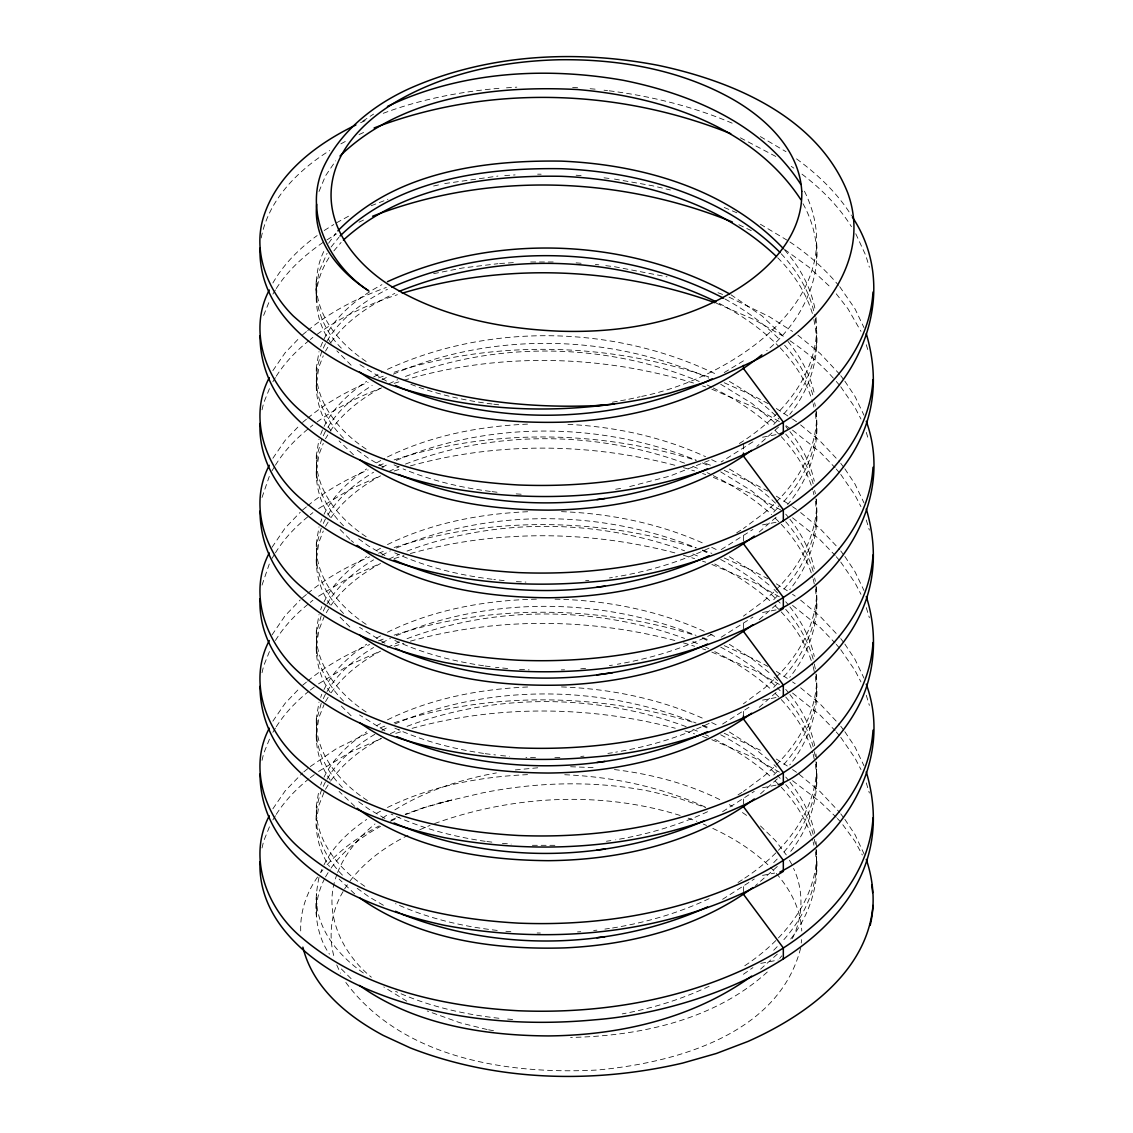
<?xml version="1.0" encoding="UTF-8"?>
<svg xmlns="http://www.w3.org/2000/svg" width="1133" height="1133" viewBox="0 0 1133 1133"><rect width="100%" height="100%" fill="white"/><g stroke="black" fill="none" stroke-linecap="round" stroke-linejoin="round"><path stroke-width="0.75" stroke-dasharray="5 3.75" d="M330.269 517.257C319.988 502.641 315.243 484.641 316.39 466.867M331.077 430.908C320.37 415.967 315.158 397.556 316.39 379.243M331.077 343.285C320.37 328.343 315.158 309.918 316.39 291.606M319.01 877.381C313.657 902.93 314.082 931.907 329.448 954.128M330.269 780.155C319.988 765.54 315.243 747.539 316.39 729.765M330.269 692.518C319.988 677.902 315.243 659.916 316.39 642.142M330.269 604.88C319.988 590.265 315.243 572.278 316.39 554.504M316.419 897.393C316.263 929.683 339.376 956.734 364.826 973.955M804.444 191.208C856.463 296.761 730.36 378.564 641.689 396.394M816.638 243.283C820.306 284.992 797.986 324.562 766.715 350.706M816.638 338.512C815.491 367.531 801.47 394.61 782.167 415.769M739.382 443.499C778.711 418.884 814.514 379.456 816.638 330.921C818.961 360.988 808.58 391.027 789.772 414.381M816.638 426.15C815.491 455.154 801.47 482.247 782.167 503.406M776.119 502.018C798.595 480.01 815.349 450.523 816.638 418.544C819.046 449.744 807.772 480.93 787.591 504.582M816.638 513.773C815.491 542.792 801.47 569.885 782.167 591.044M776.119 589.656C798.595 567.647 815.349 538.147 816.638 506.182C818.961 536.249 808.58 566.288 789.772 589.642M816.638 601.411C815.491 630.43 801.47 657.508 782.167 678.667M776.119 677.279C798.595 655.271 815.349 625.784 816.638 593.819C818.961 623.886 808.58 653.925 789.772 677.279M816.638 689.048C815.491 718.053 801.47 745.146 782.167 766.305M776.119 764.917C798.595 742.908 815.349 713.422 816.638 681.443C818.961 711.524 808.58 741.548 789.772 764.902M816.638 776.671C815.491 805.69 801.47 832.783 782.167 853.928M744.792 878.103C781.798 853.616 814.669 815.307 816.638 769.08C818.961 799.147 808.58 829.186 789.772 852.54M816.638 864.309C815.491 893.328 801.47 920.407 782.167 941.565M744.792 965.727C781.798 941.254 814.669 902.93 816.638 856.718C818.961 886.785 808.58 916.824 789.772 940.178M316.419 299.154C315.413 281.791 316.56 263.692 325.497 248.297M316.362 287.541L319.01 271.552L327.055 253.353M316.362 295.132C317.056 281.041 322.31 267.515 330.156 255.874M316.419 386.792L316.362 367.574L319.01 351.584M316.362 382.77L319.01 366.766L323.273 355.776M316.419 474.43L316.362 455.211L319.01 439.222M316.362 470.407L319.01 454.404L323.273 443.414M316.419 562.053L316.362 542.849L319.01 526.845M316.362 558.031L319.01 542.041L323.273 531.051M316.419 649.691L316.362 630.472L319.01 614.483M316.362 645.668L319.01 629.665L324.01 617.131M316.419 737.314L316.362 718.11L319.01 702.12M316.362 733.306L319.01 717.302L324.01 704.754M324.01 792.392L319.01 804.94L316.362 820.929L316.362 805.747L319.01 789.743M801.229 943.038L801.64 939.611M800.62 948.165C778.711 1034.571 675.211 1062.867 597.303 1070.019C507.91 1074.778 401.238 1058.548 344.984 981.305M261.213 237.944C268.422 199.847 297.852 170.389 329.661 150.562M262.02 409.834L263.621 403.051L269.98 387.359M262.02 497.458L269.286 476.398M262.02 585.095L269.286 564.036M262.02 672.733L263.621 665.949L269.98 650.257M262.02 760.356L263.621 753.587L269.98 737.88M262.02 847.994L263.621 841.224L269.98 825.518M337.039 874.223C322.169 911.598 341.699 953.278 371.369 977.184M319.01 191.505L325.497 175.856L335.708 160.815M320.681 346.854C331.148 318.6 356.102 298.531 381.92 284.666M321.786 351.287L317.212 367.149L316.419 390.899M320.681 434.477C328.853 411.846 347.066 394.468 366.639 381.297M321.786 438.924L317.212 454.786L316.419 478.523M320.681 522.115L321.786 518.956M321.234 528.134L317.212 542.41L316.419 566.16M320.681 609.752L321.786 606.594M321.234 615.771L317.212 630.047L316.419 653.798M320.681 697.376L321.786 694.232M321.234 703.395L317.212 717.685L316.419 741.421M320.681 785.013L321.786 781.855M321.786 789.46C312.255 814.33 314.323 844.227 329.448 866.49M320.681 872.651L321.786 869.493M263.621 315.427L269.98 299.721M337.592 872.552C345.239 853.276 358.963 836.947 374.966 824.003M792.364 938.506C803.255 916.866 803.934 890.396 793.582 868.43M323.273 348.185L325.497 343.526M323.273 435.823L325.497 431.163M324.01 514.297C333.258 495.305 349.346 480.604 366.639 468.935M323.273 523.446L325.497 518.787M324.01 601.935C333.258 582.943 349.346 568.228 366.639 556.572M323.273 611.084L325.497 606.424M324.01 689.572C333.258 670.566 349.346 655.865 366.639 644.195M323.273 698.721L325.497 694.062M324.01 777.196C333.258 758.204 349.346 743.503 366.639 731.833M323.273 786.344L325.497 781.685M324.01 864.833C333.258 845.841 349.346 831.126 366.639 819.471M324.76 878.472C318.543 890.141 315.64 903.483 316.419 916.696L316.362 893.37M343.072 891.643C331.402 910.89 328.074 934.824 333.98 956.535M328.598 243.227L335.708 233.256M327.055 340.991C340.835 317.693 363.721 301.392 387.458 289.283M325.497 351.117L327.819 347.307M327.819 427.353C338.54 409.735 354.771 396.111 372.205 385.447M325.497 438.754L327.819 434.945M327.819 514.977C338.824 496.891 355.635 483.04 373.593 472.22M325.497 526.392L328.598 521.307M327.055 603.889C338.045 585.194 355.21 570.919 373.593 559.844M326.276 612.755L328.598 608.945M327.055 691.512C338.045 672.832 355.21 658.556 373.593 647.481M325.497 701.653L328.598 696.568M327.055 779.15C338.597 759.478 356.966 744.834 376.383 733.391M325.497 789.276L330.156 781.671M325.497 876.914L330.156 869.308M272.883 282.995C283.717 264.046 299.509 248.297 317.127 235.593M272.883 294.098L275.432 289.935M276.282 288.547C288.391 269.484 305.669 254.274 324.194 241.626M272.883 370.633L285.077 352.845L300.231 337.011M272.883 381.722L275.432 377.572M276.282 376.184C284.978 362.503 296.393 350.678 309.012 340.566M272.883 458.256L285.077 440.482L300.231 424.634M272.033 470.747L274.583 466.584M275.432 465.196C284.185 450.92 295.996 438.669 309.012 428.203M272.033 547.281L285.077 528.105L300.231 512.272M272.033 558.371L274.583 554.221M275.432 552.833C284.185 538.557 295.996 526.293 309.012 515.827M272.033 634.905L285.077 615.743L300.231 599.909M275.432 640.471C284.185 626.181 295.996 613.93 309.012 603.464M272.883 721.154L285.077 703.381L300.231 687.533M272.883 732.258L275.432 728.094M276.282 726.706C284.978 713.039 296.393 701.214 309.012 691.102M272.883 808.792L285.077 791.004L302.553 772.947M272.883 819.895L275.432 815.732M276.282 814.344C284.978 800.677 296.393 788.851 309.012 778.725M344.588 888.923L348.213 883.627M317.594 877.013C306.066 893.257 299.551 913.283 300.826 933.266M331.077 247.036L338.937 237.25M333.853 250.917L341.09 242.434M331.077 342.265C346.882 320.087 370.364 304.635 394.822 293.433M330.156 431.135C342.902 412.794 361.03 398.788 380.532 388.222M331.077 517.54C343.696 499.738 361.498 486.199 380.532 475.86M331.077 605.164C343.696 587.376 361.498 573.836 380.532 563.498M331.077 692.801C343.696 674.999 361.498 661.46 380.532 651.121M331.077 780.425C343.696 762.636 361.498 749.097 380.532 738.758M331.077 868.062C343.696 850.274 361.498 836.735 380.532 826.396M779.674 958.447L781.77 955.87M350.04 880.978C365.152 861.193 385.815 846.294 407.979 835.318M321.021 872.113L322.919 869.818M327.125 864.72C341.741 848.546 359.883 835.857 379.215 825.929M773.697 424.464L778.541 419.493M778.541 427.099L756.816 446.444M773.697 512.102L778.541 507.131M776.119 517.215L756.816 534.082M773.697 599.725L778.541 594.768M776.119 604.838L758.076 620.714M773.697 687.363L778.541 682.392M776.119 692.475L758.076 708.337M773.697 775L778.541 770.029M777.323 778.867L758.076 795.975M773.697 862.624L778.541 857.667M777.323 866.504L755.555 885.609M773.697 950.261L778.541 945.29M777.323 954.128L759.351 970.23M767.268 972.057C714.385 1020.054 640.159 1036.029 570.593 1037.446M773.697 504.511L764.393 512.881L743.432 528.53M773.697 592.134L764.393 600.504L743.432 616.154M773.697 679.772L764.393 688.142L743.432 703.791M773.697 767.409L764.393 775.779L743.432 791.429M302.553 334.787L306.42 331.601M307.709 330.524C330.893 311.363 358.17 297.653 386.339 287.442M310.3 339.503L312.878 337.379M302.553 422.425L306.42 419.224M307.709 418.162C325.808 403.121 346.585 391.522 368.168 382.26M310.3 427.141L312.878 425.002M302.553 510.048L306.42 506.862M307.709 505.8C325.808 490.759 346.585 479.146 368.168 469.898M310.3 514.764L312.878 512.64M302.553 597.686L306.42 594.499M307.709 593.423C326.233 578.057 347.519 566.231 369.641 556.898M310.3 602.402L312.878 600.278M302.553 685.323L306.42 682.123M307.709 681.06C326.233 665.694 347.519 653.868 369.641 644.535M310.3 690.039L317.127 684.856M303.842 771.885L309.012 767.636M310.3 766.559L336.473 748.63L369.641 732.173M310.3 777.663L317.127 772.494M317.127 334.334C341.33 316.603 368.976 304.041 397.386 294.693M317.127 421.958C336.813 407.498 358.892 396.536 381.665 387.883M318.543 508.575L349.672 489.598L378.549 476.639M318.543 596.213L349.672 577.221L378.549 564.276M318.543 683.85L349.672 664.859L378.549 651.914M318.543 771.474L349.672 752.496L381.665 738.404M362.787 121.132L373.593 114.093M752.935 441.813L721.169 461.967M721.169 549.604L752.935 529.437M721.169 637.228L752.935 617.074M722.599 724.044L751.576 705.661M722.599 811.681L754.295 791.386M722.599 899.305L754.295 879.024M743.432 974.281L752.935 967.61M382.501 818.153L387.868 814.415M743.432 360.861L724.029 372.7M736.677 532.864L740.727 530.258M738.022 794.899L742.087 792.293M738.022 882.522L743.432 879.052M324.194 230.523L333.753 224.532M326.927 239.913L336.473 233.922M373.593 376.992L381.92 372.29M394.879 809.883C425.739 790.792 460.834 779.391 496.381 772.918M340.877 143.877L346.74 140.676M336.473 222.833L349.672 215.596M381.92 379.895L387.458 376.921M376.383 462.901L384.682 458.44M381.92 467.518L387.458 464.544M376.383 550.525L380.532 548.301M381.92 555.156L390.403 550.808M376.383 638.162L380.532 635.939M381.92 642.793L390.403 638.431M376.383 725.8L380.532 723.562M381.92 730.417L387.458 727.443M376.383 813.423L380.532 811.2M712.133 634.225C682.264 648.926 650.059 658.599 617.301 664.25M360.591 122.718L366.681 119.985M359.034 134.572L366.681 131.088M359.034 222.21L363.707 219.958M387.458 369.33C490.631 322.112 616.083 325.199 717.784 375.037M393.349 374.159C492.402 331.247 610.489 333.725 708.635 378.139M388.931 383.818L397.768 379.682M387.458 456.953C430.908 435.582 479.401 426.22 527.525 424.124M396.295 460.409C490.631 420.64 601.382 422 696.03 460.111M388.931 471.455L399.241 466.626M387.458 544.591C431.432 522.936 480.576 513.646 529.281 511.649M396.295 548.046C490.631 508.278 601.382 509.623 696.03 547.749M388.931 559.093L399.241 554.249M387.458 632.228C433.868 609.455 485.915 600.15 537.311 599.145M396.295 635.67C490.631 595.916 601.382 597.261 696.03 635.386M387.458 647.41L399.241 641.887M387.458 719.852C431.432 698.197 480.576 688.921 529.281 686.924M394.822 724.001C489.428 683.44 600.901 684.743 696.03 723.01M390.403 733.66L399.241 729.525M387.458 807.489C430.908 786.104 479.401 776.742 527.525 774.646M390.403 821.298L399.241 817.148M419.706 829.753L430.087 825.376M709.116 460.48L669.886 476.087L627.144 487.218M709.116 548.117C679.545 562.11 647.892 571.499 615.658 576.909M709.116 723.378C679.545 737.371 647.892 746.76 615.658 752.17M707.544 811.724C678.44 825.376 647.325 834.469 615.658 839.808M709.116 898.653C678.54 913.156 645.739 922.588 612.386 928.026M709.116 986.276C681.556 999.306 652.197 1008.398 622.229 1013.893M391.083 820.15L397.216 817.403M371.128 205.753L387.897 199.252M405.487 376.453C498.987 340.75 606.906 342.902 699.217 381.467M405.487 464.077C494.115 430.016 595.561 430.809 684.587 463.156M407.044 551.077C495.333 517.724 596.085 518.602 684.587 550.794M407.044 638.715C495.333 605.362 596.085 606.226 684.587 638.417M407.044 726.338C495.886 692.815 597.346 693.821 686.244 726.692M405.487 814.613L424.804 807.461L452.648 799.714L424.932 807.163L405.161 814.216M434.59 823.549C512.683 795.408 600.617 790.607 680.225 815.477M383.223 113.314C420.527 99.307 459.984 91.688 499.611 88.261M378.549 377.912L386.339 375.08M378.549 465.55L386.339 462.717M378.549 553.173L386.339 550.341M378.549 640.811L386.339 637.978M380.107 727.882L387.897 725.049M394.142 372.247C495.73 339.532 608.067 342.463 708.791 376.963M394.142 383.351L402.272 380.801M403.9 380.306C498.138 352.236 600.844 354.516 694.628 383.365M394.142 459.885C491.51 428.416 598.776 430.073 696.214 460.395M394.142 470.988L402.272 468.439M394.142 547.508C491.51 516.053 598.776 517.71 696.214 548.032M394.142 558.611L403.9 555.567M394.142 635.146C490.986 603.832 597.601 605.362 694.628 635.16M394.142 646.249L403.9 643.204M394.142 722.783C490.986 691.47 597.601 692.985 694.628 722.783M395.771 733.377L403.9 730.827M410.401 465.904C497.019 441.743 590.166 442.677 676.883 465.79M410.401 553.527C497.019 529.38 590.166 530.301 676.883 553.414M410.401 641.165C496.481 617.145 588.99 617.967 675.254 640.598M412.086 728.349C497.67 704.768 589.557 705.746 675.254 728.236M438.188 803.269L482.332 792.93C537.906 781.742 595.802 780.354 651.489 791.613L679.644 798.595L705.576 807.517M433.627 186.01L441.544 184.268M433.627 273.648L462.632 267.969L497.911 263.692M628.773 399.227L640.074 396.748M762.523 437.239L779.858 433.925M762.523 524.876L776.388 522.214M762.523 612.5L776.388 609.851M762.523 700.137L776.388 697.475M762.523 787.775L776.388 785.112M762.523 875.398L774.66 873.076M760.781 963.362L778.13 960.048M444.717 183.56L497.911 176.068M612.386 402.229L618.944 401.054M620.587 400.756L627.144 399.581M615.658 489.272L623.872 487.799M609.398 577.929L612.386 577.504M609.398 665.553L612.386 665.128M607.897 753.403L612.386 752.765M606.41 841.238L610.885 840.615M604.909 929.088L609.398 928.451M515.331 769.93L539.549 767.622M585.591 580.733L588.82 580.408M580.747 668.824L585.591 668.357M580.747 756.462L583.977 756.15M593.664 930.476L596.893 930.165M506.493 87.822L516.804 87.156M504.766 175.558L515.09 174.907M499.611 263.522L513.362 262.644M577.518 931.921L580.747 931.723M530.697 261.992L556.87 261.978M561.331 669.9L564.56 669.815M554.873 757.694L561.331 757.524M554.873 845.317L532.312 845.303M570.593 766.729L593.451 767.622M537.637 174.17L541.135 174.199M535.527 757.708L525.939 757.354M537.141 932.983L540.356 933.025M555.028 599.173C606.665 600.164 658.471 610.46 705.576 631.945M572.632 87.425L579.629 87.878M521.166 494.229L512.881 493.705M516.379 581.64L525.939 582.093M519.565 669.419L529.125 669.886M567.959 424.365C615.261 426.688 662.408 436.984 705.576 456.67M561.486 511.649C610.956 513.49 660.44 523.673 705.576 544.307M561.486 686.924C610.956 688.765 660.44 698.948 705.576 719.568M564.73 774.731C613.123 776.785 661.417 787.053 705.576 807.206M590.109 88.728L595.363 89.167M576.13 175.218L581.371 175.643M576.13 262.856L583.127 263.423M504.143 580.606L493.79 579.459M507.641 668.527L495.503 667.309M500.659 755.569L509.383 756.306M502.401 843.349L511.139 844.085M505.899 931.284L512.881 931.878M507.641 1019.063L514.637 1019.658M614.454 769.576C651.503 774.051 688.184 783.71 721.622 800.507M604.045 90.201L607.515 90.612M609.257 90.81C652.041 96.248 694.331 106.856 733.986 123.95M604.045 177.824L609.257 178.447M595.363 264.428L598.833 264.839M605.787 265.66L610.999 266.283M492.062 403.985C463.85 400.501 435.879 394.1 409.367 383.733M493.79 404.198L500.659 405.033M490.348 491.41C460.48 487.587 430.922 480.434 403.065 468.864M492.062 491.623L500.659 492.671M492.062 579.246C458.369 575.054 424.917 566.797 394.043 552.479M485.193 666.034L493.79 667.096M485.193 753.672L495.503 754.932M486.921 841.507L495.503 842.57M497.217 930.42C462.306 926.44 427.58 918.325 395.53 903.681M498.931 1018.255C463.439 1014.318 428.104 1006.203 395.53 991.318M614.468 179.071L652.056 185.67L670.368 189.976M614.468 266.694L667.04 276.834M483.522 665.765C452.761 661.162 422.297 653.274 394.043 640.103M483.522 753.403C452.761 748.8 422.297 740.897 394.043 727.74M485.193 841.309C452.789 836.551 420.683 828.181 391.055 814.018M488.606 1029.798L494.824 1030.973M487.048 1029.515L460.012 1022.759L427.212 1010.976M683.397 467.589L694.628 470.988M683.397 555.227L694.628 558.626M683.397 642.864L694.628 646.263M685.026 730.941L694.628 733.887M702.545 385.914L705.717 386.934M702.545 473.537L705.717 474.557M702.545 550.072L711.85 553.357M702.545 561.175L705.717 562.195M702.545 637.709L710.32 640.428M702.545 648.812L705.717 649.832M702.545 725.347L710.32 728.066M702.545 736.436L710.32 739.155M688.142 818.125L696.852 821.312M717.996 292.725L722.599 294.424M716.453 303.262L754.451 319.775L783.328 336.232M711.85 389.2L754.451 407.413L781.926 423.02M705.717 463.468L711.85 465.734M713.393 477.39L754.451 495.05L781.926 510.657M711.85 564.461L754.451 582.674L781.926 598.281M711.85 652.098L754.451 670.311L781.926 685.918M711.85 739.722L754.451 757.949L781.926 773.556M724.228 207.481L737.229 212.947M729.1 297.172L769.293 316.645L792.562 331.431M724.228 382.742L754.451 396.309L769.293 404.283M724.228 470.379L754.451 483.947L767.806 491.113M724.228 558.017L754.451 571.584L767.806 578.751M724.228 645.64L754.451 659.208L767.806 666.374M724.228 733.278L763.359 751.618M703.324 824.073L706.553 825.447M702.403 462.887L708.635 465.762M692.844 466.329L699.217 469.09M702.403 550.511L708.635 553.4M692.844 553.952L699.217 556.728M702.403 638.148L710.15 641.788M692.844 641.59L699.217 644.365M702.403 725.786L710.15 729.411M692.844 729.227L699.217 731.989M394.043 464.842L401.493 468.241M740.415 137.844L776.317 156.722M738.858 224.731L751.335 230.665M712.784 828.393C733.348 837.981 752.822 850.217 769.222 865.994M707.105 384.979L711.68 387.231M713.209 387.982C733.688 398.25 753.346 410.528 770.383 425.951M711.68 459.672L717.784 462.661M707.105 472.617L711.68 474.854M713.209 475.605C734.17 486.085 754.196 498.761 771.559 514.594M711.68 547.31L717.784 550.298M714.725 563.993C735.119 574.36 754.62 586.752 771.559 602.232M710.15 634.183L717.784 637.936M705.576 647.127L708.635 648.628M714.725 651.617C735.119 661.998 754.62 674.39 771.559 689.855M711.68 722.571L717.784 725.559M705.576 734.765L708.635 736.266M714.725 739.254C735.119 749.621 754.62 762.027 771.559 777.493M386.495 381.127L359.543 364.429M383.407 467.108L368.777 458.525L357.136 450.127M384.951 555.567L368.777 546.163L357.136 537.764M384.951 643.204L359.543 627.328M384.951 730.827L359.543 714.965M384.951 818.465L368.777 809.061L357.136 800.663M383.407 905.281L368.777 896.699L357.136 888.286M760.385 136.597L785.976 151.666M760.385 224.235L788.61 241.102M729.298 804.671L732.357 806.328M406.775 1001.175L383.846 986.97M725.035 299.013C745.231 310.045 764.194 323.571 780.17 340.212M719.228 303.389C740.982 314.96 761.758 328.797 778.938 346.599M720.687 384.229L751.944 403.433L775.255 423.006M720.687 471.866L751.944 491.071L776.473 511.847M720.687 559.504C742.455 571.089 763.061 585.237 780.17 603.11M720.687 647.127C742.455 658.726 763.061 672.86 780.17 690.748M720.687 734.765C742.455 746.364 763.061 760.498 780.17 778.371M730.842 294.693L762.141 315.994L784.617 337.634M729.397 381.453C747.412 391.806 764.449 404.07 778.938 419.04M729.397 469.09C747.412 479.429 764.449 491.708 778.938 506.678M729.397 556.714L751.944 571.103L771.559 587.036M729.397 644.351L751.944 658.74L771.559 674.673M729.397 731.989L751.944 746.364L771.559 762.311M776.317 408.517L791.245 418.162M776.317 496.155L791.245 505.785M776.317 583.792L787.293 590.732M776.317 671.416L787.293 678.355M776.317 759.053L787.293 765.993M791.245 166.367L793.879 168.151M789.928 241.995C808.013 254.132 824.612 268.62 838.562 285.374M784.659 249.501L808.806 267.034L830.447 287.173M789.928 340.721C806.512 351.924 821.991 364.953 835.092 380.121M792.562 419.054L796.527 421.759M785.976 425.668L791.245 429.265M792.562 430.158L820.122 452.166L835.092 467.745M792.562 506.692L796.527 509.383M792.562 517.795L820.122 539.804L835.092 555.382M792.562 594.329L795.196 596.114M792.562 605.419L820.122 627.441L835.092 643.02M792.562 681.953L795.196 683.751M792.562 693.056L820.122 715.065L835.092 730.643M792.562 769.59L796.527 772.281M792.562 780.694L820.122 801.824L836.253 817.304M742.455 812.531L747.822 816.284M366.143 361.455C341.146 344.786 318.5 319.336 316.419 288.065M366.143 449.093C338.894 431.206 314.563 401.903 316.362 367.574M366.143 536.716C338.894 518.843 314.563 489.541 316.362 455.211M366.143 624.354C338.894 606.467 314.563 577.179 316.362 542.849M366.143 711.991C338.894 694.104 314.563 664.802 316.362 630.472M367.46 800.535C339.688 782.577 314.535 753.048 316.362 718.11M364.826 886.332C338.13 868.501 314.592 839.482 316.362 805.747M796.527 158.861C817.799 174.51 837.429 193.063 851.478 215.61M801.98 174.156C821.213 188.744 838.618 206.178 851.478 226.713M797.887 335.17L820.122 353.439L839.723 374.329M800.62 424.903L820.122 441.077L839.723 461.967M800.62 512.541L820.122 528.7L839.723 549.59M800.62 600.164L820.122 616.338L839.723 637.228M800.62 687.802L820.122 703.975L839.723 724.865M799.247 774.377L820.122 791.599L839.723 812.488M353.524 454.815L339.093 440.907M351.117 540.512L353.524 542.438M354.728 806.314L339.093 791.443M354.728 893.951L339.093 879.081M760.498 825.971L775.496 840.615L786.288 854.905M351.117 365.237L336.855 350.833M349.856 539.322L339.093 528.544M349.856 626.96L339.093 616.182M351.117 715.773L339.093 703.805M351.117 978.671L339.093 966.704M777.705 257.757C793.95 273.988 806.965 293.9 813.182 316.149M775.255 430.597L780.17 435.44M775.255 518.234L780.17 523.078M774.023 589.457L778.938 594.301M775.255 605.858L780.17 610.701M774.023 677.095L778.938 681.939M775.255 693.495L780.17 698.339M774.023 764.733L776.473 767.14M775.255 781.133L780.17 785.976M837.4 818.522L839.723 820.958M770.412 867.255L775.156 872.24M341.316 348.128C323.571 330.34 313.756 305.117 316.362 279.95M343.554 438.202C328.952 423.487 317.722 404.354 316.419 383.294M343.554 525.839C328.952 511.125 317.722 491.991 316.419 470.931M343.554 613.477C328.952 598.748 317.722 579.614 316.419 558.569M343.554 701.1C328.952 686.386 317.722 667.252 316.419 646.192M342.435 787.52C328.315 773.074 317.722 754.295 316.419 733.83M342.435 875.143C328.315 860.712 317.722 841.918 316.419 821.467M784.617 249.996C799.898 267.119 811.327 288.094 815.363 310.839M781.274 253.834C797.689 271.396 810.562 292.951 815.009 316.787M784.617 345.225C797.689 359.855 807.843 377.247 813.182 396.196M780.17 347.803C794.729 363.282 806.753 381.594 812.658 402.158M785.721 426.518L787.945 429.025M785.721 434.109C798.255 448.484 807.999 465.422 813.182 483.833M781.274 436.687C795.394 451.84 806.894 469.798 812.658 489.796M785.721 514.155L787.945 516.662M785.721 521.746C798.255 536.121 807.999 553.06 813.182 571.457M781.274 524.324C795.394 539.464 806.894 557.422 812.658 577.419M785.721 601.779L787.945 604.286M785.721 609.37C798.255 623.745 807.999 640.683 813.182 659.094M781.274 611.962C795.394 627.101 806.894 645.059 812.658 665.057M785.721 689.416L787.945 691.923M785.721 697.007C798.255 711.382 807.999 728.321 813.182 746.718M781.274 699.585C795.394 714.739 806.894 732.697 812.658 752.694M785.721 777.054L787.945 779.561M785.721 784.645C798.255 799.02 807.999 815.958 813.182 834.355M781.274 787.223C795.394 802.362 806.894 820.32 812.658 840.318M836.253 293.815L847.923 308.743L860.967 331.402M836.253 381.453L839.723 385.432M836.253 469.076L839.723 473.056M836.253 556.714L839.723 560.693M836.253 644.351L839.723 648.331M836.253 731.975L839.723 735.954M842.796 824.739L855.018 841.366L862.34 855.018M776.346 873.486C790.31 889.462 800.918 909.473 801.767 931.014M787.945 341.387C800.649 357.037 810.732 375.264 814.641 395.176M789.913 431.602C801.413 446.119 810.392 462.972 814.273 481.171M789.913 519.24C801.413 533.742 810.392 550.596 814.273 568.794M789.913 606.877C801.413 621.38 810.392 638.233 814.273 656.432M789.913 694.501C801.782 709.442 810.902 726.904 814.641 745.712M789.913 782.138C801.782 797.08 810.902 814.528 814.641 833.336M839.723 286.691L855.018 308.856L863.969 327.593M840.757 375.703L843.83 379.796M844.85 381.17L855.018 396.493L863.969 415.216M840.757 386.792L855.018 407.583L860.967 419.04M840.757 463.326L843.83 467.433M844.85 468.807L855.018 484.117L863.969 502.854M840.757 474.43L855.018 495.22L860.967 506.678M840.757 550.964L843.83 555.071M844.85 556.43L855.018 571.754L863.969 590.491M840.757 562.067L855.018 582.858L860.967 594.301M840.757 638.601L843.83 642.694M844.85 644.068L855.018 659.392L863.969 678.115M840.757 649.691L855.018 670.481L860.967 681.939M840.757 726.225L843.83 730.332M844.85 731.691L855.018 747.015L863.969 765.752M840.757 737.328L855.018 758.119L860.967 769.576M840.757 813.862L843.83 817.969M844.85 819.329L855.018 834.653L865.159 856.293M789.474 860.259L791.755 864.309M803 203.699C812.262 220.326 817.318 239.403 816.638 258.48M855.769 233.752L865.768 255.421L869.379 267.232M336.742 964.919L340.424 973.19M866.278 344.744L868.345 351.485M866.278 432.381L868.345 439.122M866.278 520.005L869.379 530.131M866.278 607.642L869.379 617.754M866.278 695.28L869.379 705.392M866.278 782.903L869.379 793.029M813.905 319.449L816.525 336.019M814.641 402.767L815.363 406.067M813.182 403.787L813.905 407.073M814.641 490.405L815.363 493.691M813.182 491.425L813.905 494.71M814.641 578.042L815.363 581.328M813.182 579.048L814.641 585.634M814.273 664.023L815.363 668.966M813.182 666.686L814.641 673.271M814.273 751.661L815.363 756.589M813.182 754.323L814.641 760.894M814.273 839.298L815.363 844.227M813.182 841.946L813.905 845.246M815.363 851.818L816.525 861.816M816.142 317.495L816.638 346.103M815.363 318.43L816.525 328.428M815.944 411.052L816.525 416.052M815.363 413.658L816.525 423.657M815.944 498.69L816.525 503.689M815.363 501.282L816.525 511.28M815.944 586.327L816.525 591.327M815.363 588.919L816.525 598.918M815.944 673.951L816.525 678.95M815.363 676.557L816.525 686.556M815.944 761.588L816.525 766.588M815.363 764.18L816.525 774.179M815.972 753.955L816.525 758.997M815.972 841.592L816.525 846.62M816.567 411.817L816.638 433.741M816.567 499.455L816.638 521.378M816.567 587.092L816.638 609.002M816.567 674.716L816.638 696.639M816.567 762.353L816.638 784.277M816.567 849.991L816.638 871.9M743.432 443.924L743.432 451.529M743.432 536.121L743.432 542.197M743.432 623.745L743.432 629.821M743.432 711.382L743.432 715.943M743.432 799.02L743.432 806.611M743.432 886.643L743.432 894.249M316.419 295.671L316.419 303.262M816.525 854.225L815.944 849.226L816.525 854.225"/><path stroke-width="1.5" d="M873.005 292.017C868.728 360.025 811.596 410.004 754.451 438.613C681.712 474.656 599.23 488.21 518.532 484.981C442.295 480.689 362.206 462.901 302.553 412.497C267.459 384.016 246.881 332.366 269.286 290.034M873.005 379.64C868.728 447.662 811.596 497.642 754.451 526.236C681.712 562.294 599.23 575.833 518.532 572.604C442.295 568.327 362.206 550.539 302.553 500.135C267.459 471.654 246.881 420.003 269.286 377.671M873.005 467.278C868.728 535.286 811.596 585.279 754.451 613.874C681.712 649.931 599.23 663.471 518.532 660.242C442.295 655.965 362.206 638.162 302.553 587.772C267.459 559.291 246.881 507.641 269.286 465.295M873.005 554.915C868.728 622.923 811.596 672.903 754.451 701.511C681.712 737.555 599.23 751.108 518.532 747.879C442.295 743.588 362.206 725.8 302.553 675.395C267.459 646.915 246.881 595.264 269.286 552.932M873.005 642.538C868.728 710.561 811.596 760.54 754.451 789.135C681.712 825.192 599.23 838.732 518.532 835.503C442.295 831.225 362.206 813.437 302.553 763.033C267.459 734.552 246.881 682.902 269.286 640.57M873.005 730.176C868.728 798.184 811.596 848.178 754.451 876.772C681.712 912.83 599.23 926.369 518.532 923.14C442.295 918.863 362.206 901.061 302.553 850.671C267.459 822.19 246.881 770.539 269.286 728.193M873.005 817.814C868.728 885.822 811.596 935.801 754.451 964.41C681.712 1000.453 599.23 1014.007 518.532 1010.763C442.295 1006.486 362.206 988.698 302.553 938.294C267.459 909.813 246.881 858.163 269.286 815.831M873.005 905.437C867.297 972.241 804.359 1016.386 747.978 1041.439L716.353 1053.478L682.732 1063.066C593.168 1083.913 496.622 1081.477 410.415 1047.954L383.266 1035.42C347.831 1016.443 312.779 987.948 302.879 947.16M316.702 204.294C312.75 240.961 339.673 272.359 368.777 290.855C328.074 264.64 301.449 208.869 325.497 163.194C343.143 128.921 375.037 104.151 409.664 88.459C487.247 54.016 575.72 49.427 658.443 65.402C733.249 81.279 817.389 116.826 847.654 192.638C874.308 265.646 811.497 333.938 750.074 362.73L720.064 376.538L703.89 382.657L669.631 393.123L651.503 397.456C561.373 416.264 465.196 413.092 378.549 380.476C322.664 358.963 258.112 315.201 259.995 248.169M870.172 925.364C875.398 903.638 873.444 880.497 866.278 859.437M340.013 156C401.847 95.979 495.333 85.357 577.674 89.549C661.091 96.673 752.907 126.273 800.833 199.635M337.861 230.849C394.865 172.131 483.309 159.951 561.486 161.127C641.859 164.54 726.848 188.786 783.498 248.75M340.013 236.046C397.527 179.552 484.173 167.486 561.486 168.718C640.386 171.961 723.038 195.57 780.17 252.574M343.398 240.083C401.535 186.888 485.519 174.949 561.486 176.309C638.757 179.496 719.356 202.156 776.473 256.54M761.872 354.799C706.539 399.51 634.664 418.941 564.56 422.099C493.889 424.181 418.516 413.814 359.543 372.021M751.576 450.353C693.099 492.628 619.666 509.482 548.4 510.133C482.927 509.765 413.899 498.478 359.543 459.658M357.136 545.355C411.548 585.917 482.021 597.303 548.4 597.771C620.771 597.148 695.35 579.657 754.295 536.079M359.543 634.919C418.516 676.713 493.889 687.08 564.56 684.998C631.024 682.024 698.693 664.405 752.935 624.665M751.576 713.252C693.099 755.527 619.666 772.38 548.4 773.032C482.927 772.664 413.899 761.376 359.543 722.557M357.136 808.254C411.548 848.815 482.021 860.202 548.4 860.669C620.771 860.046 695.35 842.555 754.295 798.977M359.543 897.818C418.516 939.611 493.889 949.978 564.56 947.896C631.024 944.922 698.693 927.304 752.935 887.564M751.576 976.15C693.099 1018.425 619.666 1035.279 548.4 1035.93C482.927 1035.562 413.899 1024.274 359.543 985.455M259.995 423.445C257.715 484.4 313.161 527.27 363.707 549.533C436.148 581.144 517.2 588.948 595.363 581.597C719.809 571.811 912.674 491.014 866.278 333.64M259.995 598.706C257.715 659.675 313.161 702.531 363.707 724.794C436.148 756.419 517.2 764.209 595.363 756.858C719.809 747.072 912.674 666.275 866.278 508.915M259.995 861.604C257.715 922.559 313.161 965.429 363.707 987.693C436.148 1019.318 517.2 1027.107 595.363 1019.757C719.809 1009.97 912.674 929.173 866.278 771.814M712.133 378.918C615.955 424.11 500.248 426.999 401.493 388.208M355.904 124.97C316.504 144.004 277.415 173.349 263.621 216.686C252.347 252.22 267.671 290.699 293.277 315.994C376.269 390.644 496.566 411.307 604.909 405.189M387.458 106.431C460.168 71.648 544.449 66.521 623.037 80.259C690.918 93.827 762.382 123.823 800.833 184.438M387.458 281.692C494.554 232.987 626.082 237.236 729.397 293.815M391.876 287.216C496.212 241.669 622.527 245.535 723.59 298.206M707.544 468.793C611.254 511.96 496.254 514.41 398.519 474.472M709.116 555.708C611.041 600.108 493.138 602.586 394.043 560.07M707.544 644.054C612.188 686.895 498.718 689.388 401.493 651.107M707.544 731.691C610.772 775.029 495.036 777.422 397.017 736.691M704.386 820.745C607.288 862.978 491.552 864.861 394.043 822.969M707.544 906.952C612.202 949.794 498.704 952.286 401.493 914.005M374.102 127.972C487.686 84.324 618.278 88.445 730.728 133.68M372.615 216.233C487.048 171.664 619.071 175.898 732.357 221.997M399.241 291.351C499.851 250.832 618.618 254.259 716.254 301.845M402.272 293.178C503.774 262.686 615.346 266.793 714.923 302.695M779.858 433.925C857.129 396.38 903.327 293.943 852.356 217.012M779.858 609.186C846.039 575.861 893.186 495.234 866.278 421.278M778.13 784.787C798.623 777.507 814.684 759.96 830.447 745.217C842.683 732.031 853.262 717.26 860.967 700.987C875.88 668.583 877.197 630.33 866.278 596.539M779.858 872.084C846.039 838.76 893.186 758.133 866.278 684.176M596.893 674.857L612.386 672.733M596.893 499.596L604.909 498.492M596.893 587.22L604.909 586.129M596.893 762.495L604.909 761.39M596.893 850.118L604.909 849.028M596.893 937.756L604.909 936.665M595.363 405.741L614.44 404.056M395.53 385.489L400.006 387.528M395.53 648.388L400.006 650.427M395.53 911.286L400.006 913.325M743.432 543.713L783.328 597.417L783.328 608.52C683.227 669.83 558.81 683.695 444.717 662.465C368.112 646.008 260.76 604.456 259.995 511.068M743.432 631.35L783.328 685.054L783.328 696.158M743.432 806.611L783.328 860.315L783.328 871.419C683.227 932.728 558.81 946.593 444.717 925.364C368.112 908.907 260.76 867.354 259.995 773.966M743.432 894.249L783.328 947.953L783.328 959.056M871.787 884.675L872.651 892.606M783.328 520.883L783.328 509.793L743.432 456.075L743.432 453.044M743.432 365.407L743.432 368.452L783.328 422.156L783.328 433.259C683.227 494.569 558.81 508.434 444.717 487.204C368.112 470.747 260.76 429.195 259.995 335.807M743.432 715.943L743.432 718.973L783.328 772.692L783.328 783.781C683.227 845.105 558.81 858.956 444.717 837.726C368.112 821.269 260.76 779.716 259.995 686.343M801.767 191.279C803.184 235.466 768.698 270.829 732.98 291.691C681.089 323.018 619 333.173 559.107 331.176C500.474 328.669 440.383 316.631 389.894 285.459C357.986 265.065 329.179 231.316 331.148 191.321C333.258 150.023 366.242 118.611 400.19 99.435C448.47 72.413 504.185 61.083 559.121 59.752C619 58.916 680.48 69.623 733.037 99.463C766.715 118.795 799.374 150.25 801.767 191.279"/></g></svg>
